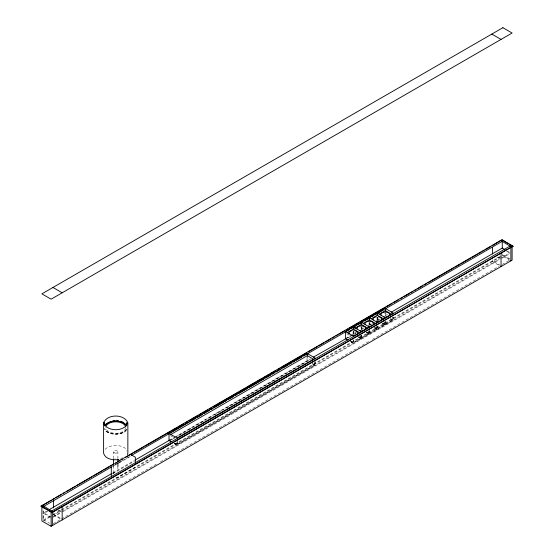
<?xml version="1.0" encoding="UTF-8"?>
<svg xmlns="http://www.w3.org/2000/svg" width="554" height="554" viewBox="0 0 554 554"><rect width="100%" height="100%" fill="white"/><g stroke="black" fill="none" stroke-linecap="round" stroke-linejoin="round"><path stroke-width="0.42" stroke-dasharray="2.77 2.08" d="M113.563 473.268L113.563 466.239M113.563 458.788L113.563 451.759M117.898 458.788L117.898 451.759M135.377 467.292L118.161 477.243L113.812 478.351M114.941 463.186L117.192 461.891M114.796 463.428L117.032 462.133M114.941 463.539L117.192 462.244M115.114 464.508L121.104 461.046M114.983 464.938L117.226 463.643M117.974 463.206L129.961 456.288M112.732 466.593L118.729 463.13M119.477 462.701L130.709 456.212M46.543 511.19L43.738 512.817L50.996 517.007M112.732 472.978L134.456 460.436M169.33 440.305L174.15 437.521M174.565 437.279L310.448 358.826M345.689 338.48L350.419 335.752M350.855 335.502L356.201 332.414M363.881 327.982L361.056 329.609L361.056 327.248M368.119 325.53L372.184 323.19M376.353 320.78L380.169 318.578M387.592 314.291L385.03 315.773L385.03 312.615M169.635 440.485L174.87 437.459M175.618 437.023L307.318 360.993L307.318 357.046M345.994 338.66L351.16 335.682M353.681 330.717L353.681 333.868L356.201 332.767M361.672 326.888L361.977 329.436L364.193 328.155M369.663 323.065L369.968 324.824L372.184 323.543M377.648 317.664L377.96 320.205L380.169 318.931M47.949 511.093L43.738 513.523L50.996 517.72M112.732 473.691L134.456 461.15M171.899 439.53L174.898 437.799M178.637 435.638L187.626 430.451M188.374 430.015L193.616 426.989M196.615 425.257L205.603 420.071M208.595 418.339L211.593 416.615M214.592 414.884L223.574 409.697M226.572 407.966L311.203 359.103M347.898 337.919L350.89 336.188M353.888 334.457L356.132 333.162M370.363 324.949L372.613 323.647M377.856 320.621L380.099 319.326M50.144 516.21L43.122 520.268L43.122 508.579M52.955 514.59L500.255 256.343M50.054 516.972L43.738 520.621L43.738 508.932M53.572 513.274L53.572 514.943L61.058 510.622M61.806 510.186L501.571 256.294M314.693 364.892L177.01 444.384L174.794 443.11M360.751 338.307L353.369 342.566L351.16 341.285M368.735 333.695L361.36 337.954L359.151 336.673M376.727 329.076L369.352 333.335L367.143 332.061M384.718 324.464L377.343 328.723L375.134 327.449M392.71 319.852L385.335 324.111L383.119 322.837M177.01 444.744L314.693 365.252L314.693 362.094M353.369 342.919L360.751 338.66L360.751 335.509M361.36 338.307L368.735 334.048L368.735 330.89M369.352 333.695L376.727 329.436L376.727 326.278M377.343 329.076L384.718 324.824L384.718 321.666M385.335 324.464L392.71 320.205L392.71 317.054M53.129 516.619L499.68 258.801M500.428 258.372L509.562 253.095M53.129 517.325L61.563 512.457M63.059 511.598L499.68 259.514M501.834 258.268L509.562 253.808M53.129 523.717L157.426 463.504M160.418 461.773L369.366 341.139M372.364 339.408L498.932 266.336M508.863 260.602L500.428 265.47L492.437 260.858M376.907 317.227L377.343 317.213M353.369 331.05L353.805 331.07M507.36 251.017L509.541 252.271M506.633 251.308L509.541 252.984M509.985 258.919L502.887 254.819L502.887 253.15M502.277 255.179L509.541 259.369M510.262 260.498L502.277 255.886L502.277 254.217M498.254 257.111L499.701 257.949M496.799 256.987L499.701 258.663M491.827 261.211L499.701 265.761M390.418 318.529L393.326 320.205L393.326 317.054M390.501 318.931L393.015 320.385L393.015 317.227M382.738 322.968L385.639 324.644L385.639 321.486M382.509 323.19L385.335 324.824L385.335 321.313M382.121 323.321L385.03 324.997L385.03 321.846M374.393 327.372L377.648 329.256L377.648 326.105M374.442 327.753L377.343 329.436L377.343 325.925M374.518 328.155L377.039 329.609L377.039 326.458M366.755 332.192L369.663 333.868L369.663 330.717M366.45 332.372L369.352 334.048L369.352 330.101M366.139 332.545L369.047 334.228L369.047 331.07M358.41 336.603L361.672 338.48L361.672 335.329M358.459 336.984L361.36 338.66L361.36 335.149M358.147 337.157L361.056 338.84L361.056 334.893M346.735 333.764L351.16 336.32M350.419 341.216L353.681 343.099L353.681 339.941M350.467 341.596L353.369 343.272L353.369 339.761M312.401 363.569L315.309 365.252L315.309 361.305M312.096 363.749L315.004 365.425L315.004 362.274M170.369 435.582L174.794 438.138M174.06 443.041L177.315 444.917L177.315 440.977M174.101 443.415L177.01 445.097L177.01 441.586M58.655 510.075L60.836 511.328M57.928 510.366L60.836 512.041M53.572 514.237L60.836 518.426M53.572 514.943L60.836 519.14M43.738 519.915L49.548 523.267M492.437 259.895L492.437 261.564M385.335 312.795L385.335 315.946M377.96 317.844L377.96 320.205M377.343 317.054L377.343 320.565M377.039 317.227L377.039 320.385M369.968 322.456L369.968 324.824M369.352 322.456L369.352 325.177M369.047 322.629L369.047 324.997M361.977 327.068L361.977 329.436M361.36 326.631L361.36 329.789M353.985 331.68L353.985 334.048M353.369 330.89L353.369 334.401M353.064 331.86L353.064 334.228M307.013 357.655L307.013 360.813M117.898 466.454L117.898 470.713M113.764 473.691A2.174 1.253 0 0 1 114.069 472.354A2.174 1.253 0 0 1 116.292 471.946M126.631 429.246A11.281 6.516 0 0 1 115.731 434.073A11.281 6.516 0 0 1 104.831 429.246M125.64 428.062A9.944 5.741 0 0 1 115.731 433.304A9.944 5.741 0 0 1 105.821 428.062M126.478 429.198A11.128 6.426 0 0 1 114.761 433.934A11.128 6.426 0 0 1 104.644 428.097M126.367 430.396A11.731 6.773 0 0 1 114.706 434.281A11.731 6.773 0 0 1 104.394 429.288M122.462 457.826A11.731 6.773 0 0 1 120.689 458.414M116.07 459.044A11.731 6.773 0 0 1 114.706 459.024M105.094 449.412A11.731 6.773 0 0 1 116.755 445.527A11.731 6.773 0 0 1 127.067 450.52M114.484 452.895A2.174 1.253 0 0 0 117.898 451.974A2.174 1.253 0 0 0 114.81 450.727A2.174 1.253 0 0 0 114.484 452.895"/><path stroke-width="0.83" d="M127.475 454.585L127.856 453.317L127.856 422.792C124.255 413.796 107.206 413.796 103.605 422.792L103.605 453.317C105.412 459.425 113.487 460.305 118.84 459.619M104.644 423.969L104.644 422.847L104.644 425.32M113.563 465.602L113.563 459.425M117.898 466.454L117.898 459.425M126.818 423.969L126.818 422.847L126.818 425.32M124.92 426.947C119.643 430.666 111.818 430.666 106.541 426.947M117.94 461.454L501.966 239.737L513.032 246.128L52.034 512.637L40.968 506.252L114.193 463.622M51.328 500.269L42.201 505.539L42.201 505.186L53.26 511.931M52.782 499.431L54.278 498.565M55.781 497.7L61.023 494.674M63.267 493.379L64.763 492.513M66.265 491.647L75.247 486.46M76.75 485.595L91.729 476.946M93.224 476.08L102.213 470.893M103.709 470.027L108.951 467.001M110.447 466.136L114.193 463.975M117.94 461.814L119.435 460.949M120.931 460.083L122.434 459.218M125.426 457.486L129.92 454.896M131.416 454.031L132.918 453.165M134.414 452.299L143.403 447.113M144.899 446.247L170.362 431.545M171.858 430.68L177.107 427.653M178.603 426.788L183.845 423.762M185.341 422.896L187.591 421.601M189.087 420.735L198.076 415.548M199.572 414.683L201.067 413.817M202.57 412.952L207.812 409.925M209.308 409.06L211.552 407.765M213.055 406.899L238.518 392.197M240.014 391.332L245.256 388.306M246.752 387.44L255.74 382.253M257.236 381.387L262.478 378.361M263.981 377.496L266.225 376.201M267.721 375.335L269.223 374.469M270.719 373.604L275.961 370.578M278.205 369.283L279.708 368.417M281.203 367.551L306.667 352.85M308.163 351.984L317.151 346.797M318.647 345.931L323.896 342.905M325.392 342.04L330.634 339.013M332.13 338.148L334.381 336.853M335.876 335.987L337.372 335.122M338.868 334.256L344.865 330.8M346.361 329.935L347.857 329.069M349.359 328.203L354.602 325.177M356.097 324.312L358.341 323.017M359.844 322.151L385.307 307.449M386.803 306.584L392.045 303.557M393.541 302.692L398.783 299.666M400.286 298.8L402.529 297.505M404.025 296.639L409.267 293.613M410.77 292.747L413.014 291.452M414.51 290.587L416.012 289.721M417.508 288.856L422.75 285.829M424.246 284.964L426.497 283.669M427.993 282.803L453.456 268.101M454.952 267.236L460.194 264.21M461.697 263.344L470.685 258.157M472.181 257.291L477.423 254.265M478.919 253.4L481.17 252.105M482.666 251.239L484.161 250.373M485.664 249.508L490.906 246.482M492.305 245.671L500.74 240.45L511.799 247.195M169.018 433.387L307.318 353.535L315.309 358.154L177.01 437.999L169.018 433.387L169.018 440.485L171.2 441.739M345.384 331.562L385.335 308.495L393.326 313.107L353.369 336.174L345.384 331.562L345.384 338.66L347.559 339.921M111.984 466.669L43.738 506.425M131.457 455.423L168.901 433.81M170.403 432.944L195.867 418.242M197.363 417.377L202.605 414.35M204.101 413.485L206.351 412.19M207.847 411.324L209.343 410.459M210.845 409.593L213.089 408.298M214.592 407.432L223.574 402.239M225.076 401.38L226.572 400.514M228.068 399.649L233.31 396.622M235.561 395.321L237.057 394.462M238.552 393.596L247.541 388.402M249.037 387.544L264.016 378.894M265.518 378.029L270.761 375.003M272.256 374.137L274.5 372.842M276.003 371.976L281.245 368.95M282.741 368.085L287.983 365.058M289.479 364.193L291.729 362.898M293.225 362.032L294.721 361.166M296.224 360.301L301.466 357.275M303.71 355.98L305.206 355.114M306.708 354.248L349.394 329.602M350.89 328.737L356.132 325.71M357.635 324.845L362.877 321.819M364.373 320.953L370.363 317.49M371.866 316.632L373.361 315.766M374.857 314.901L383.846 309.714M170.383 434.724L307.318 355.668L313.218 359.075M347.469 332.483L353.369 329.076L359.276 332.483M354.726 328.3L361.36 324.464L367.26 327.871M363.452 323.259L369.352 319.852L375.252 323.259M371.443 318.647L377.343 315.24L383.243 318.647M379.435 314.035L385.335 310.628L391.976 314.457M49.354 509.569L111.984 473.414M135.204 460.007L169.656 440.118M313.446 357.101L345.994 338.66M391.332 312.131L502.277 248.081L505.179 249.757M510.262 245.948L51.723 511.037M40.968 505.892L52.034 512.284L513.032 246.128M41.889 506.778L41.889 520.975L51.113 526.3L512.111 260.145L512.111 246.786M491.827 34.085L501.045 39.41M507.866 243.504L501.966 239.737M509.271 244.314L513.032 246.482M510.262 260.498L510.878 260.858L510.878 247.493M377.343 313.107L385.335 317.726M369.352 317.726L377.343 322.338M361.36 322.338L369.352 326.95M353.369 326.95L361.36 331.562M346.416 338.903L347.87 339.74M52.955 287.464L62.173 292.789M169.33 440.305L171.505 441.566M130.467 454.384L135.349 457.202L135.384 463.075M502.277 248.788L502.277 241.336L385.342 308.848L385.335 311.216M501.045 253.171L501.045 266.536M492.437 247.368L492.437 254.051M377.343 313.467L377.343 315.828M369.352 318.079L369.352 320.441M361.36 322.691L361.36 325.06M353.369 327.303L353.369 329.672M307.318 353.895L307.318 356.257M169.635 440.125L169.635 440.485M111.292 467.008L111.292 476.793M103.605 422.792L103.605 424.018M62.173 506.55L62.173 519.915M53.572 500.747L53.572 507.845M52.339 512.228L52.339 525.594M52.034 512.284L52.034 512.637M51.113 512.104L51.113 526.3M105.821 427.058A9.944 5.741 0 0 1 115.731 421.816A9.944 5.741 0 0 1 125.64 427.058M104.831 425.874A11.281 6.516 0 0 1 115.731 421.047A11.281 6.516 0 0 1 126.631 425.874M104.983 425.874A11.128 6.426 0 0 1 115.731 421.109A11.128 6.426 0 0 1 126.478 425.874M112.691 420.992A11.731 6.773 0 0 1 114.706 420.784M116.755 420.784A11.731 6.773 0 0 1 118.764 420.992M120.689 421.393A11.731 6.773 0 0 1 122.462 421.982M386.934 312.276A4.349 2.514 0 0 1 389.607 315.081M386.934 316.943A4.349 2.514 0 0 1 383.735 316.943M381.062 315.081A4.349 2.514 0 0 1 383.735 312.276M384.254 312.172A4.349 2.514 0 0 1 386.415 312.172M381.616 319.693A4.349 2.514 0 0 1 381.477 319.997M377.89 321.708A4.349 2.514 0 0 1 376.263 321.652M373.209 319.997A4.349 2.514 0 0 1 376.263 316.791M378.424 316.791A4.349 2.514 0 0 1 380.695 317.622M381.014 317.878A4.349 2.514 0 0 1 381.685 319.381M367.26 321.632A4.349 2.514 0 0 1 371.907 321.805A4.349 2.514 0 0 1 373.625 324.305M370.432 326.264A4.349 2.514 0 0 1 368.271 326.264M365.079 324.305A4.349 2.514 0 0 1 366.796 321.805M362.96 326.112A4.349 2.514 0 0 1 365.501 329.221M362.96 330.78A4.349 2.514 0 0 1 359.761 330.78M357.095 328.917A4.349 2.514 0 0 1 358.009 326.846M358.383 326.618A4.349 2.514 0 0 1 359.761 326.112M360.28 326.015A4.349 2.514 0 0 1 362.441 326.015M354.456 330.627A4.349 2.514 0 0 1 357.51 333.833M354.976 335.392A4.349 2.514 0 0 1 352.829 335.551M352.289 335.489A4.349 2.514 0 0 1 351.769 335.392M349.235 333.833A4.349 2.514 0 0 1 349.103 333.529M349.034 333.217A4.349 2.514 0 0 1 349.699 331.714M350.024 331.458A4.349 2.514 0 0 1 352.289 330.627M502.887 27.7L41.889 293.855L51.113 299.181L512.111 33.025L502.887 27.7"/></g></svg>
